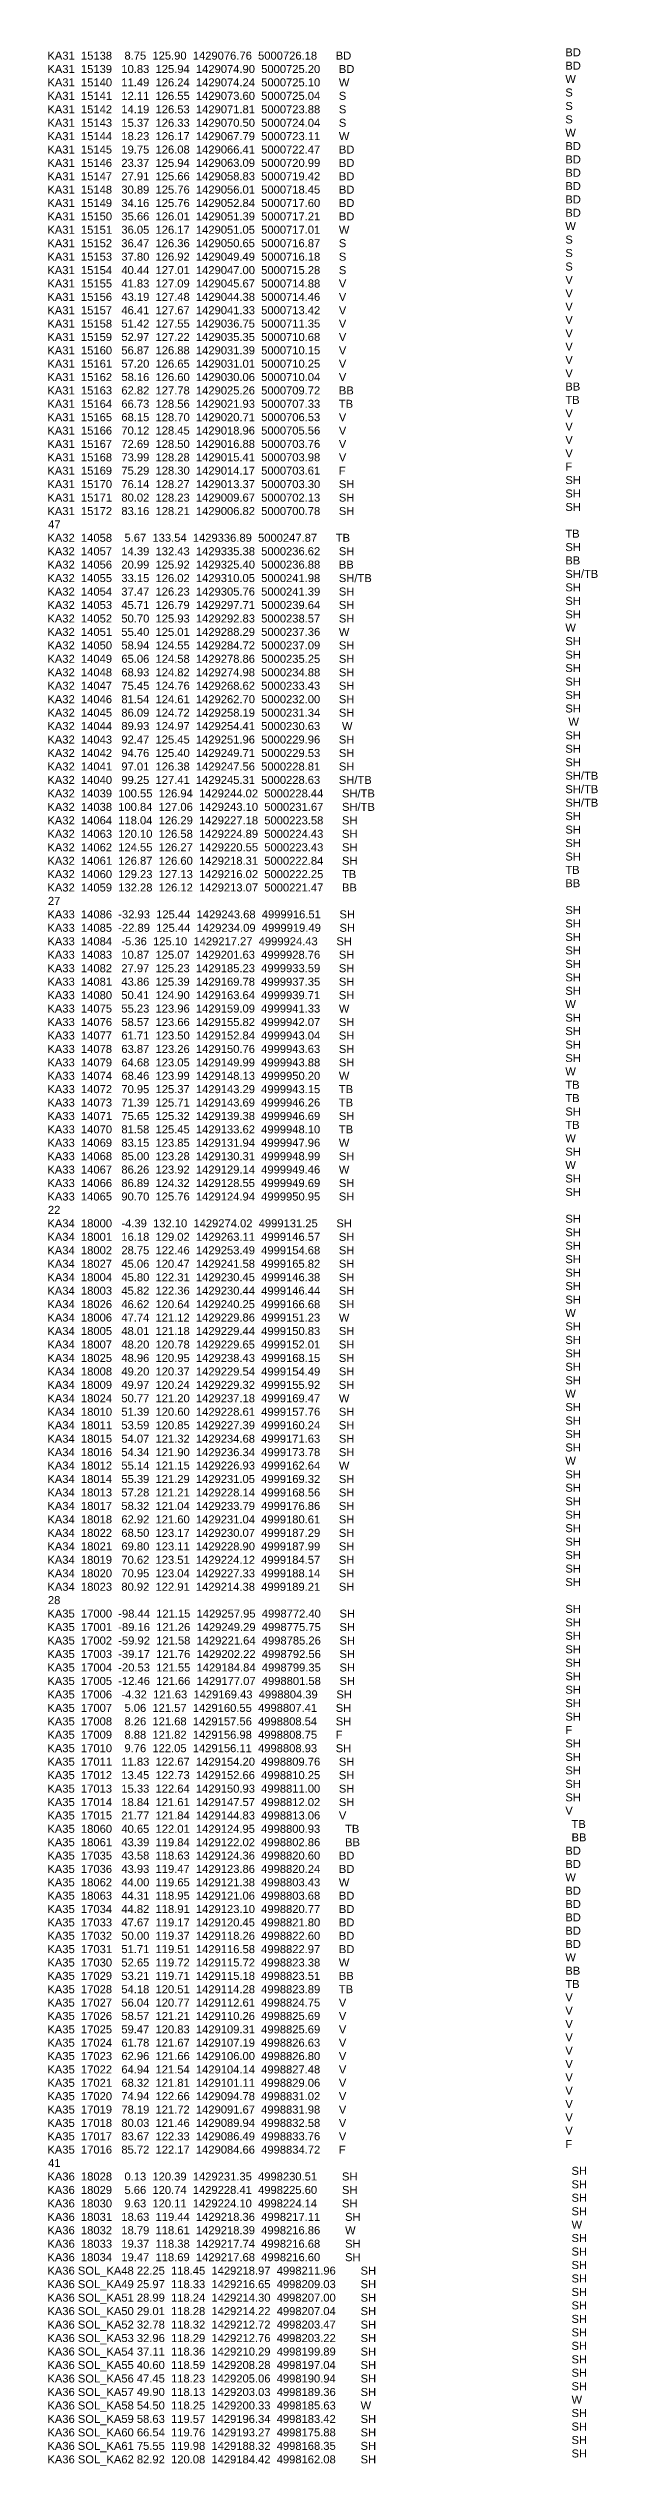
# Model space of a CAD drawing. Header units: millimetres. Extents: x -4102225 to 9709717, y -15023097 to 2258209.
# Drawn here: x 658766 to 693096, y 1955394 to 2106460 of the extents above; entities that cross this region are included whole.
import ezdxf

# ---------------------------------------------------------------- set-up
doc = ezdxf.new("R2010")
doc.units = ezdxf.units.MM
doc.layers.get('0').update_dxf_attribs({"lineweight": 0})
doc.styles.get("Standard").update_dxf_attribs({"font": 'arial.ttf'})

msp = doc.modelspace()

# ---------------------------------------------------------------- texts
at = {"color": 32, "true_color": 0xcd6928}
for s, p in [('KA31  15138    8.75  125.90  1429076.76  5000726.18      BD', (658709.103, 2105754.742)), ('   BD', (690494.146, 2105959.754)), ('KA31  15139   10.83  125.94  1429074.90  5000725.20      BD', (658709.103, 2104919.362)), ('KA31  15140   11.49  126.24  1429074.24  5000725.10      W', (658709.103, 2104083.983)), ('   W', (690494.146, 2104293.087)), ('   BD', (690494.146, 2105126.421)), ('KA31  15141   12.11  126.55  1429073.60  5000725.04      S', (658709.103, 2103242.123)), ('KA31  15142   14.19  126.53  1429071.81  5000723.88      S', (658709.103, 2102400.263)), ('   S', (690494.146, 2103451.227)), ('   S', (690494.146, 2102609.367)), ('KA31  15143   15.37  126.33  1429070.50  5000724.04      S', (658709.103, 2101558.403)), ('   W', (690494.146, 2100934.174)), ('   S', (690494.146, 2101767.507)), ('KA31  15144   18.23  126.17  1429067.79  5000723.11      W', (658709.103, 2100723.023)), ('KA31  15145   19.75  126.08  1429066.41  5000722.47      BD', (658709.103, 2099887.643)), ('   BD', (690494.146, 2100100.841)), ('KA31  15146   23.37  125.94  1429063.09  5000720.99      BD', (658709.103, 2099052.264)), ('KA31  15147   27.91  125.66  1429058.83  5000719.42      BD', (658709.103, 2098216.884)), ('   BD', (690494.146, 2099267.507)), ('   BD', (690494.146, 2098434.174)), ('KA31  15148   30.89  125.76  1429056.01  5000718.45      BD', (658709.103, 2097381.504)), ('KA31  15149   34.16  125.76  1429052.84  5000717.60      BD', (658709.103, 2096546.124)), ('   BD', (690494.146, 2097600.841)), ('   BD', (690494.146, 2096767.507)), ('KA31  15150   35.66  126.01  1429051.39  5000717.21      BD', (658709.103, 2095710.745)), ('KA31  15151   36.05  126.17  1429051.05  5000717.01      W', (658709.103, 2094875.365)), ('   W', (690494.146, 2095100.841)), ('   BD', (690494.146, 2095934.174)), ('KA31  15152   36.47  126.36  1429050.65  5000716.87      S', (658709.103, 2094033.505)), ('   S', (690494.146, 2094258.981)), ('   S', (690494.146, 2093417.121)), ('KA31  15153   37.80  126.92  1429049.49  5000716.18      S', (658709.103, 2093191.645)), ('KA31  15154   40.44  127.01  1429047.00  5000715.28      S', (658709.103, 2092349.785)), ('   S', (690494.146, 2092575.261)), ('KA31  15155   41.83  127.09  1429045.67  5000714.88      V', (658709.103, 2091514.405)), ('KA31  15156   43.19  127.48  1429044.38  5000714.46      V', (658709.103, 2090679.026)), ('   V', (690494.146, 2091741.928)), ('   V', (690494.146, 2090908.594)), ('KA31  15157   46.41  127.67  1429041.33  5000713.42      V', (658709.103, 2089843.646)), ('KA31  15158   51.42  127.55  1429036.75  5000711.35      V', (658709.103, 2089008.266)), ('   V', (690494.146, 2090075.261)), ('   V', (690494.146, 2089241.928)), ('KA31  15159   52.97  127.22  1429035.35  5000710.68      V', (658709.103, 2088172.887)), ('KA31  15160   56.87  126.88  1429031.39  5000710.15      V', (658709.103, 2087337.507)), ('   V', (690494.146, 2088408.594)), ('   V', (690494.146, 2087575.261)), ('KA31  15161   57.20  126.65  1429031.01  5000710.25      V', (658709.103, 2086502.127)), ('   V', (690494.146, 2086741.928)), ('   V', (690494.146, 2085908.594)), ('KA31  15162   58.16  126.60  1429030.06  5000710.04      V', (658709.103, 2085666.747)), ('KA31  15163   62.82  127.78  1429025.26  5000709.72      BB', (658709.103, 2084831.368)), ('   TB', (690494.146, 2084241.928)), ('   BB', (690494.146, 2085075.261)), ('KA31  15164   66.73  128.56  1429021.93  5000707.33      TB', (658709.103, 2083995.988)), ('KA31  15165   68.15  128.70  1429020.71  5000706.53      V', (658709.103, 2083160.608)), ('   V', (690494.146, 2083408.594)), ('KA31  15166   70.12  128.45  1429018.96  5000705.56      V', (658709.103, 2082325.229)), ('KA31  15167   72.69  128.50  1429016.88  5000703.76      V', (658709.103, 2081489.849)), ('   V', (690494.146, 2082575.261)), ('   V', (690494.146, 2081741.928)), ('KA31  15168   73.99  128.28  1429015.41  5000703.98      V', (658709.103, 2080654.469)), ('KA31  15169   75.29  128.30  1429014.17  5000703.61      F', (658709.103, 2079819.089)), ('   V', (690494.146, 2080908.594)), ('   F', (690494.146, 2080075.261)), ('KA31  15170   76.14  128.27  1429013.37  5000703.30      SH', (658709.103, 2078977.229)), ('   SH', (690494.146, 2079233.401)), ('   SH', (690494.146, 2078391.541)), ('KA31  15171   80.02  128.23  1429009.67  5000702.13      SH', (658709.103, 2078135.37)), ('KA31  15172   83.16  128.21  1429006.82  5000700.78      SH', (658709.103, 2077293.51)), ('   SH', (690494.146, 2077549.681)), ('KA32  14058    5.67  133.54  1429336.89  5000247.87      TB', (658709.103, 2075624.797)), ('47', (658751.395, 2076460.176)), ('   TB', (690494.146, 2075883.014)), ('KA32  14057   14.39  132.43  1429335.38  5000236.62      SH', (658709.103, 2074782.937)), ('KA32  14056   20.99  125.92  1429325.40  5000236.88      BB', (658709.103, 2073947.557)), ('   SH', (690494.146, 2075041.155)), ('   BB', (690494.146, 2074207.821)), ('KA32  14055   33.15  126.02  1429310.05  5000241.98      SH/TB', (658709.103, 2073105.697)), ('KA32  14054   37.47  126.23  1429305.76  5000241.39      SH', (658709.103, 2072263.837)), ('   SH/TB', (690494.146, 2073365.961)), ('   SH', (690494.146, 2072524.101)), ('KA32  14053   45.71  126.79  1429297.71  5000239.64      SH', (658709.103, 2071421.977)), ('   SH', (690494.146, 2071682.241)), ('   SH', (690494.146, 2070840.381)), ('KA32  14052   50.70  125.93  1429292.83  5000238.57      SH', (658709.103, 2070580.117)), ('KA32  14051   55.40  125.01  1429288.29  5000237.36      W', (658709.103, 2069744.737)), ('   W', (690494.146, 2070007.048)), ('   SH', (690494.146, 2069165.188)), ('KA32  14050   58.94  124.55  1429284.72  5000237.09      SH', (658709.103, 2068902.877)), ('KA32  14049   65.06  124.58  1429278.86  5000235.25      SH', (658709.103, 2068061.018)), ('   SH', (690494.146, 2068323.328)), ('KA32  14048   68.93  124.82  1429274.98  5000234.88      SH', (658709.103, 2067219.158)), ('KA32  14047   75.45  124.76  1429268.62  5000233.43      SH', (658709.103, 2066377.298)), ('   SH', (690494.146, 2067481.468)), ('   SH', (690494.146, 2066639.608)), ('KA32  14046   81.54  124.61  1429262.70  5000232.00      SH', (658709.103, 2065535.438)), ('KA32  14045   86.09  124.72  1429258.19  5000231.34      SH', (658709.103, 2064693.578)), ('   SH', (690494.146, 2065797.748)), ('   SH', (690494.146, 2064955.889)), ('KA32  14044   89.93  124.97  1429254.41  5000230.63       W', (658709.103, 2063858.198)), ('   SH', (690494.146, 2063280.695)), ('    W', (690494.146, 2064122.555)), ('KA32  14043   92.47  125.45  1429251.96  5000229.96      SH', (658709.103, 2063016.338)), ('KA32  14042   94.76  125.40  1429249.71  5000229.53      SH', (658709.103, 2062174.478)), ('   SH', (690494.146, 2062438.835)), ('   SH', (690494.146, 2061596.975)), ('KA32  14041   97.01  126.38  1429247.56  5000228.81      SH', (658709.103, 2061332.618)), ('KA32  14040   99.25  127.41  1429245.31  5000228.63      SH/TB', (658709.103, 2060490.758)), ('   SH/TB', (690494.146, 2060755.115)), ('KA32  14039  100.55  126.94  1429244.02  5000228.44      SH/TB', (658709.103, 2059648.898)), ('KA32  14038  100.84  127.06  1429243.10  5000231.67      SH/TB', (658709.103, 2058807.038)), ('   SH/TB', (690494.146, 2059913.255)), ('   SH/TB', (690494.146, 2059071.396)), ('KA32  14064  118.04  126.29  1429227.18  5000223.58      SH', (658709.103, 2057965.179)), ('KA32  14063  120.10  126.58  1429224.89  5000224.43      SH', (658709.103, 2057123.319)), ('   SH', (690494.146, 2058229.536)), ('   SH', (690494.146, 2057387.676)), ('KA32  14062  124.55  126.27  1429220.55  5000223.43      SH', (658709.103, 2056281.459)), ('   SH', (690494.146, 2056545.816)), ('   SH', (690494.146, 2055703.956)), ('KA32  14061  126.87  126.60  1429218.31  5000222.84      SH', (658709.103, 2055439.599)), ('KA32  14060  129.23  127.13  1429216.02  5000222.25      TB', (658709.103, 2054604.219)), ('   TB', (690494.146, 2054870.622)), ('   BB', (690494.146, 2054037.289)), ('KA32  14059  132.28  126.12  1429213.07  5000221.47      BB', (658709.103, 2053768.839)), ('27', (658739.799, 2052933.46)), ('KA33  14086  -32.93  125.44  1429243.68  4999916.51      SH', (658709.103, 2052091.6)), ('KA33  14085  -22.89  125.44  1429234.09  4999919.49      SH', (658709.103, 2051249.74)), ('   SH', (690494.146, 2052362.096)), ('   SH', (690494.146, 2051520.236)), ('KA33  14084   -5.36  125.10  1429217.27  4999924.43      SH', (658709.103, 2050407.88)), ('KA33  14083   10.87  125.07  1429201.63  4999928.76      SH', (658709.103, 2049566.02)), ('   SH', (690494.146, 2050678.376)), ('   SH', (690494.146, 2049836.516)), ('KA33  14082   27.97  125.23  1429185.23  4999933.59      SH', (658709.103, 2048724.16)), ('   SH', (690494.146, 2048994.656)), ('   SH', (690494.146, 2048152.796)), ('KA33  14081   43.86  125.39  1429169.78  4999937.35      SH', (658709.103, 2047882.3)), ('KA33  14080   50.41  124.90  1429163.64  4999939.71      SH', (658709.103, 2047040.44)), ('   W', (690494.146, 2046477.603)), ('   SH', (690494.146, 2047310.936)), ('KA33  14075   55.23  123.96  1429159.09  4999941.33      W', (658709.103, 2046205.06)), ('KA33  14076   58.57  123.66  1429155.82  4999942.07      SH', (658709.103, 2045363.2)), ('   SH', (690494.146, 2045635.743)), ('KA33  14077   61.71  123.50  1429152.84  4999943.04      SH', (658709.103, 2044521.34)), ('KA33  14078   63.87  123.26  1429150.76  4999943.63      SH', (658709.103, 2043679.48)), ('   SH', (690494.146, 2044793.883)), ('   SH', (690494.146, 2043952.023)), ('KA33  14079   64.68  123.05  1429149.99  4999943.88      SH', (658709.103, 2042837.621)), ('KA33  14074   68.46  123.99  1429148.13  4999950.20      W', (658709.103, 2042002.241)), ('   W', (690494.146, 2042276.83)), ('   SH', (690494.146, 2043110.163)), ('KA33  14072   70.95  125.37  1429143.29  4999943.15      TB', (658709.103, 2041166.861)), ('   TB', (690494.146, 2041443.497)), ('   TB', (690494.146, 2040610.163)), ('KA33  14073   71.39  125.71  1429143.69  4999946.26      TB', (658709.103, 2040331.481)), ('KA33  14071   75.65  125.32  1429139.38  4999946.69      SH', (658709.103, 2039489.621)), ('   TB', (690494.146, 2038934.97)), ('   SH', (690494.146, 2039768.303)), ('KA33  14070   81.58  125.45  1429133.62  4999948.10      TB', (658709.103, 2038654.242)), ('KA33  14069   83.15  123.85  1429131.94  4999947.96      W', (658709.103, 2037818.862)), ('   W', (690494.146, 2038101.637)), ('KA33  14068   85.00  123.28  1429130.31  4999948.99      SH', (658709.103, 2036977.002)), ('KA33  14067   86.26  123.92  1429129.14  4999949.46      W', (658709.103, 2036141.622)), ('   W', (690494.146, 2036426.443)), ('   SH', (690494.146, 2037259.777)), ('KA33  14066   86.89  124.32  1429128.55  4999949.69      SH', (658709.103, 2035299.762)), ('KA33  14065   90.70  125.76  1429124.94  4999950.95      SH', (658709.103, 2034457.902)), ('   SH', (690494.146, 2035584.583)), ('   SH', (690494.146, 2034742.723)), ('22', (658739.799, 2033622.523)), ('   SH', (690494.146, 2033067.53)), ('KA34  18000   -4.39  132.10  1429274.02  4999131.25      SH', (658709.103, 2032780.663)), ('KA34  18001   16.18  129.02  1429263.11  4999146.57      SH', (658709.103, 2031938.803)), ('   SH', (690494.146, 2032225.67)), ('   SH', (690494.146, 2031383.81)), ('KA34  18002   28.75  122.46  1429253.49  4999154.68      SH', (658709.103, 2031096.943)), ('KA34  18027   45.06  120.47  1429241.58  4999165.82      SH', (658709.103, 2030255.083)), ('   SH', (690494.146, 2030541.95)), ('KA34  18004   45.80  122.31  1429230.45  4999146.38      SH', (658709.103, 2029413.223)), ('KA34  18003   45.82  122.36  1429230.44  4999146.44      SH', (658709.103, 2028571.363)), ('   SH', (690494.146, 2029700.09)), ('   SH', (690494.146, 2028858.23)), ('KA34  18026   46.62  120.64  1429240.25  4999166.68      SH', (658709.103, 2027729.503)), ('KA34  18006   47.74  121.12  1429229.86  4999151.23      W', (658709.103, 2026894.124)), ('   W', (690494.146, 2027183.037)), ('   SH', (690494.146, 2028016.371)), ('KA34  18005   48.01  121.18  1429229.44  4999150.83      SH', (658709.103, 2026052.264)), ('   SH', (690494.146, 2026341.177)), ('   SH', (690494.146, 2025499.317)), ('KA34  18007   48.20  120.78  1429229.65  4999152.01      SH', (658709.103, 2025210.404)), ('KA34  18025   48.96  120.95  1429238.43  4999168.15      SH', (658709.103, 2024368.544)), ('   SH', (690494.146, 2024657.457)), ('   SH', (690494.146, 2023815.597)), ('KA34  18008   49.20  120.37  1429229.54  4999154.49      SH', (658709.103, 2023526.684)), ('KA34  18009   49.97  120.24  1429229.32  4999155.92      SH', (658709.103, 2022684.824)), ('   SH', (690494.146, 2022973.738)), ('KA34  18024   50.77  121.20  1429237.18  4999169.47      W', (658709.103, 2021849.444)), ('KA34  18010   51.39  120.60  1429228.61  4999157.76      SH', (658709.103, 2021007.584)), ('   W', (690494.146, 2022140.404)), ('   SH', (690494.146, 2021298.544)), ('KA34  18011   53.59  120.85  1429227.39  4999160.24      SH', (658709.103, 2020165.724)), ('KA34  18015   54.07  121.32  1429234.68  4999171.63      SH', (658709.103, 2019323.864)), ('   SH', (690494.146, 2020456.684)), ('   SH', (690494.146, 2019614.824)), ('KA34  18016   54.34  121.90  1429236.34  4999173.78      SH', (658709.103, 2018482.004)), ('   W', (690494.146, 2017939.631)), ('   SH', (690494.146, 2018772.964)), ('KA34  18012   55.14  121.15  1429226.93  4999162.64      W', (658709.103, 2017646.625)), ('KA34  18014   55.39  121.29  1429231.05  4999169.32      SH', (658709.103, 2016804.765)), ('   SH', (690494.146, 2017097.771)), ('   SH', (690494.146, 2016255.911)), ('KA34  18013   57.28  121.21  1429228.14  4999168.56      SH', (658709.103, 2015962.905)), ('KA34  18017   58.32  121.04  1429233.79  4999176.86      SH', (658709.103, 2015121.045)), ('   SH', (690494.146, 2015414.051)), ('KA34  18018   62.92  121.60  1429231.04  4999180.61      SH', (658709.103, 2014279.185)), ('KA34  18022   68.50  123.17  1429230.07  4999187.29      SH', (658709.103, 2013437.325)), ('   SH', (690494.146, 2014572.191)), ('   SH', (690494.146, 2013730.331)), ('KA34  18021   69.80  123.11  1429228.90  4999187.99      SH', (658709.103, 2012595.465)), ('KA34  18019   70.62  123.51  1429224.12  4999184.57      SH', (658709.103, 2011753.605)), ('   SH', (690494.146, 2012888.472)), ('   SH', (690494.146, 2012046.612)), ('KA34  18020   70.95  123.04  1429227.33  4999188.14      SH', (658709.103, 2010911.745)), ('   SH', (690494.146, 2011204.752)), ('   SH', (690494.146, 2010362.892)), ('KA34  18023   80.92  122.91  1429214.38  4999189.21      SH', (658709.103, 2010069.885)), ('28', (658739.799, 2009234.505)), ('   SH', (690494.146, 2008687.698)), ('KA35  17000  -98.44  121.15  1429257.95  4998772.40      SH', (658709.103, 2008392.646)), ('KA35  17001  -89.16  121.26  1429249.29  4998775.75      SH', (658709.103, 2007550.786)), ('   SH', (690494.146, 2007845.838)), ('KA35  17002  -59.92  121.58  1429221.64  4998785.26      SH', (658709.103, 2006708.926)), ('KA35  17003  -39.17  121.76  1429202.22  4998792.56      SH', (658709.103, 2005867.066)), ('   SH', (690494.146, 2007003.979)), ('   SH', (690494.146, 2006162.119)), ('KA35  17004  -20.53  121.55  1429184.84  4998799.35      SH', (658709.103, 2005025.206)), ('KA35  17005  -12.46  121.66  1429177.07  4998801.58      SH', (658709.103, 2004183.346)), ('   SH', (690494.146, 2005320.259)), ('   SH', (690494.146, 2004478.399)), ('KA35  17006   -4.32  121.63  1429169.43  4998804.39      SH', (658709.103, 2003341.486)), ('   SH', (690494.146, 2003636.539)), ('   SH', (690494.146, 2002794.679)), ('KA35  17007    5.06  121.57  1429160.55  4998807.41      SH', (658709.103, 2002499.626)), ('KA35  17008    8.26  121.68  1429157.56  4998808.54      SH', (658709.103, 2001657.766)), ('   SH', (690494.146, 2001952.819)), ('KA35  17009    8.88  121.82  1429156.98  4998808.75      F', (658709.103, 2000822.386)), ('KA35  17010    9.76  122.05  1429156.11  4998808.93      SH', (658709.103, 1999980.526)), ('   SH', (690494.146, 2000277.626)), ('   F', (690494.146, 2001119.486)), ('KA35  17011   11.83  122.67  1429154.20  4998809.76      SH', (658709.103, 1999138.666)), ('KA35  17012   13.45  122.73  1429152.66  4998810.25      SH', (658709.103, 1998296.807)), ('   SH', (690494.146, 1999435.766)), ('   SH', (690494.146, 1998593.906)), ('KA35  17013   15.33  122.64  1429150.93  4998811.00      SH', (658709.103, 1997454.947)), ('KA35  17014   18.84  121.61  1429147.57  4998812.02      SH', (658709.103, 1996613.087)), ('   SH', (690494.146, 1997752.046)), ('   SH', (690494.146, 1996910.186)), ('KA35  17015   21.77  121.84  1429144.83  4998813.06      V', (658709.103, 1995777.707)), ('   V', (690494.146, 1996076.853)), ('     TB', (690494.146, 1995243.519)), ('KA35  18060   40.65  122.01  1429124.95  4998800.93        TB', (658709.103, 1994942.327)), ('KA35  18061   43.39  119.84  1429122.02  4998802.86        BB', (658709.103, 1994106.948)), ('   BD', (690494.146, 1993576.853)), ('     BB', (690494.146, 1994410.186)), ('KA35  17035   43.58  118.63  1429124.36  4998820.60      BD', (658709.103, 1993271.568)), ('KA35  17036   43.93  119.47  1429123.86  4998820.24      BD', (658709.103, 1992436.188)), ('   BD', (690494.146, 1992743.519)), ('KA35  18062   44.00  119.65  1429121.38  4998803.43      W', (658709.103, 1991600.808)), ('KA35  18063   44.31  118.95  1429121.06  4998803.68      BD', (658709.103, 1990765.429)), ('   W', (690494.146, 1991910.186)), ('   BD', (690494.146, 1991076.853)), ('KA35  17034   44.82  118.91  1429123.10  4998820.77      BD', (658709.103, 1989930.049)), ('KA35  17033   47.67  119.17  1429120.45  4998821.80      BD', (658709.103, 1989094.669)), ('   BD', (690494.146, 1990243.519)), ('   BD', (690494.146, 1989410.186)), ('KA35  17032   50.00  119.37  1429118.26  4998822.60      BD', (658709.103, 1988259.289)), ('   BD', (690494.146, 1988576.853)), ('   BD', (690494.146, 1987743.519)), ('KA35  17031   51.71  119.51  1429116.58  4998822.97      BD', (658709.103, 1987423.91)), ('KA35  17030   52.65  119.72  1429115.72  4998823.38      W', (658709.103, 1986588.53)), ('   W', (690494.146, 1986910.186)), ('   BB', (690494.146, 1986076.853)), ('KA35  17029   53.21  119.71  1429115.18  4998823.51      BB', (658709.103, 1985753.15)), ('KA35  17028   54.18  120.51  1429114.28  4998823.89      TB', (658709.103, 1984917.771)), ('   TB', (690494.146, 1985243.519)), ('KA35  17027   56.04  120.77  1429112.61  4998824.75      V', (658709.103, 1984082.391)), ('KA35  17026   58.57  121.21  1429110.26  4998825.69      V', (658709.103, 1983247.011)), ('   V', (690494.146, 1984410.186)), ('   V', (690494.146, 1983576.853)), ('KA35  17025   59.47  120.83  1429109.31  4998825.69      V', (658709.103, 1982411.631)), ('KA35  17024   61.78  121.67  1429107.19  4998826.63      V', (658709.103, 1981576.252)), ('   V', (690494.146, 1982743.519)), ('   V', (690494.146, 1981910.186)), ('KA35  17023   62.96  121.66  1429106.00  4998826.80      V', (658709.103, 1980740.872)), ('   V', (690494.146, 1981076.853)), ('   V', (690494.146, 1980243.519)), ('KA35  17022   64.94  121.54  1429104.14  4998827.48      V', (658709.103, 1979905.492)), ('KA35  17021   68.32  121.81  1429101.11  4998829.06      V', (658709.103, 1979070.113)), ('   V', (690494.146, 1979410.186)), ('   V', (690494.146, 1978576.853)), ('KA35  17020   74.94  122.66  1429094.78  4998831.02      V', (658709.103, 1978234.733)), ('KA35  17019   78.19  121.72  1429091.67  4998831.98      V', (658709.103, 1977399.353)), ('   V', (690494.146, 1977743.519)), ('KA35  17018   80.03  121.46  1429089.94  4998832.58      V', (658709.103, 1976563.973)), ('KA35  17017   83.67  122.33  1429086.49  4998833.76      V', (658709.103, 1975728.594)), ('   V', (690494.146, 1976910.186)), ('   V', (690494.146, 1976076.853)), ('KA35  17016   85.72  122.17  1429084.66  4998834.72      F', (658709.103, 1974893.214)), ('41', (658751.395, 1974057.834)), ('   F', (690494.146, 1975243.519)), ('KA36  18028    0.13  120.39  1429231.35  4998230.51        SH', (658709.103, 1973215.974)), ('     SH', (690494.146, 1973568.326)), ('     SH', (690494.146, 1972726.466)), ('KA36  18029    5.66  120.74  1429228.41  4998225.60        SH', (658709.103, 1972374.114)), ('KA36  18030    9.63  120.11  1429224.10  4998224.14        SH', (658709.103, 1971532.254)), ('     SH', (690494.146, 1971884.606)), ('     SH', (690494.146, 1971042.746)), ('KA36  18031   18.63  119.44  1429218.36  4998217.11        SH', (658709.103, 1970690.395)), ('KA36  18032   18.79  118.61  1429218.39  4998216.86        W', (658709.103, 1969855.015)), ('     W', (690494.146, 1970209.413)), ('KA36  18033   19.37  118.38  1429217.74  4998216.68        SH', (658709.103, 1969013.155)), ('KA36  18034   19.47  118.69  1429217.68  4998216.60        SH', (658709.103, 1968171.295)), ('     SH', (690494.146, 1969367.553)), ('     SH', (690494.146, 1968525.693)), ('KA36 SOL_KA48 22.25  118.45  1429218.97  4998211.96        SH', (658709.103, 1967329.094)), ('KA36 SOL_KA49 25.97  118.33  1429216.65  4998209.03        SH', (658709.103, 1966486.893)), ('     SH', (690494.146, 1967683.833)), ('     SH', (690494.146, 1966841.973)), ('KA36 SOL_KA51 28.99  118.24  1429214.30  4998207.00        SH', (658709.103, 1965644.692)), ('     SH', (690494.146, 1966000.113)), ('     SH', (690494.146, 1965158.253)), ('KA36 SOL_KA50 29.01  118.28  1429214.22  4998207.04        SH', (658709.103, 1964802.491)), ('KA36 SOL_KA52 32.78  118.32  1429212.72  4998203.47        SH', (658709.103, 1963960.29)), ('     SH', (690494.146, 1964316.393)), ('     SH', (690494.146, 1963474.533)), ('KA36 SOL_KA53 32.96  118.29  1429212.76  4998203.22        SH', (658709.103, 1963118.089)), ('KA36 SOL_KA54 37.11  118.36  1429210.29  4998199.89        SH', (658709.103, 1962275.888)), ('     SH', (690494.146, 1962632.673)), ('KA36 SOL_KA55 40.60  118.59  1429208.28  4998197.04        SH', (658709.103, 1961433.687)), ('KA36 SOL_KA56 47.45  118.23  1429205.06  4998190.94        SH', (658709.103, 1960591.486)), ('     SH', (690494.146, 1961790.813)), ('     SH', (690494.146, 1960948.954)), ('KA36 SOL_KA57 49.90  118.13  1429203.03  4998189.36        SH', (658709.103, 1959749.285)), ('KA36 SOL_KA58 54.50  118.25  1429200.33  4998185.63        W', (658709.103, 1958907.084)), ('     W', (690494.146, 1959273.76)), ('     SH', (690494.146, 1960107.094)), ('KA36 SOL_KA59 58.63  119.57  1429196.34  4998183.42        SH', (658709.103, 1958064.883)), ('     SH', (690494.146, 1958431.9)), ('     SH', (690494.146, 1957590.04)), ('KA36 SOL_KA60 66.54  119.76  1429193.27  4998175.88        SH', (658709.103, 1957222.682)), ('KA36 SOL_KA61 75.55  119.98  1429188.32  4998168.35        SH', (658709.103, 1956380.481)), ('     SH', (690494.146, 1956748.18)), ('     SH', (690494.146, 1955906.321)), ('KA36 SOL_KA62 82.92  120.08  1429184.42  4998162.08        SH', (658709.103, 1955538.28))]:
    msp.add_text(s, height=500, dxfattribs=at).set_placement(p)

doc.saveas('drawing.dxf')
